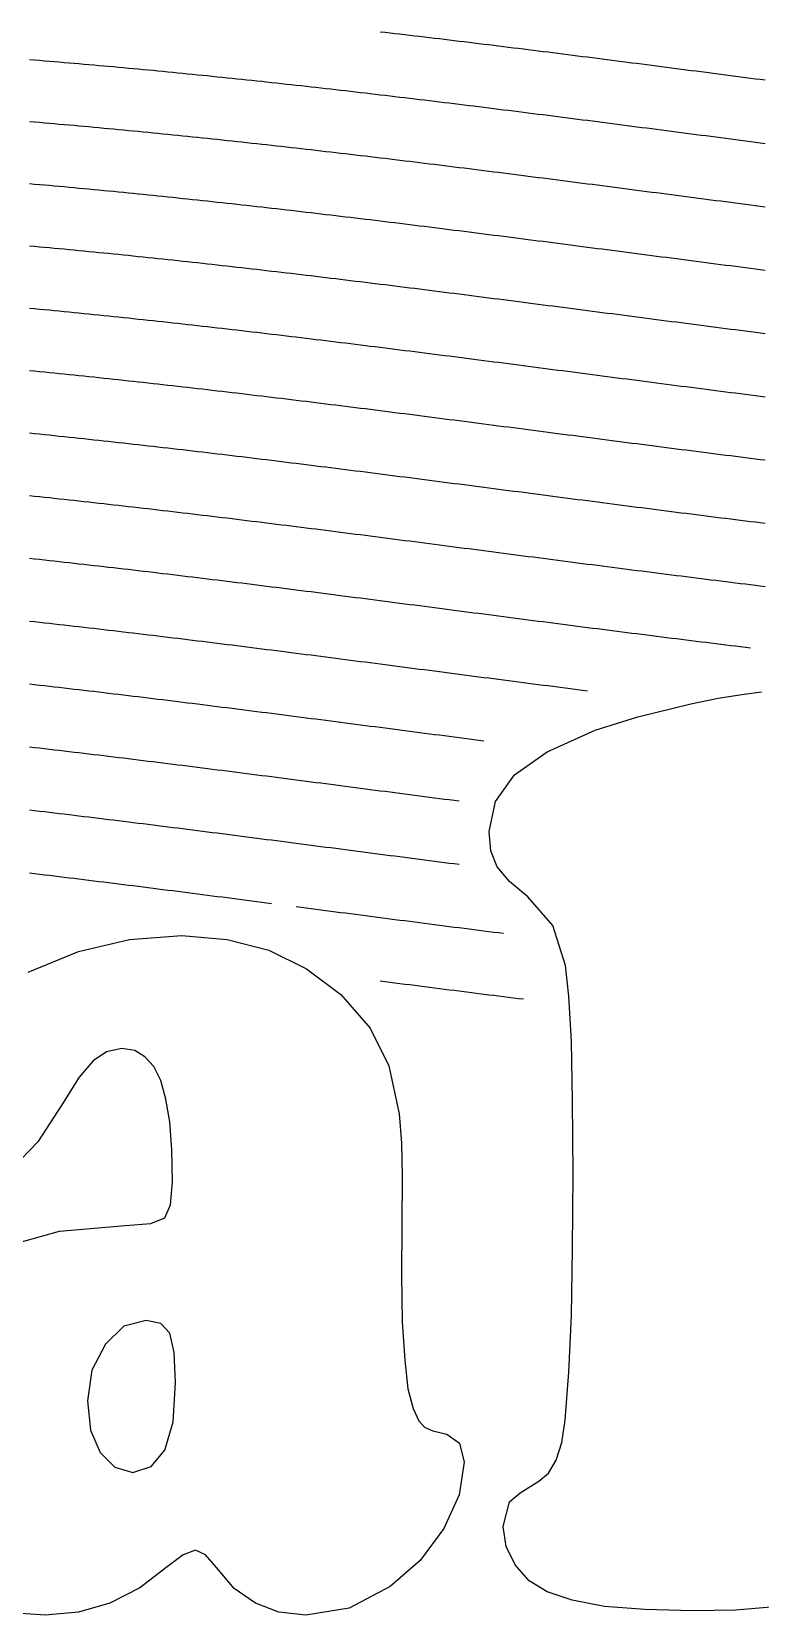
# Model space of a CAD drawing. Header units: millimetres. Extents: x 7 to 193, y 7 to 313.
# Drawn here: x 92.2 to 126.4, y 61 to 135.5 of the extents above; entities that cross this region are included whole.
import ezdxf

# ---------------------------------------------------------------- set-up
doc = ezdxf.new("R2010")
doc.units = ezdxf.units.MM
doc.layers.add('STUDY_GUIDES', color=7, linetype='Continuous')
doc.layers.add('STUDY_LETTER_BOUNDARY', color=7, linetype='Continuous')

msp = doc.modelspace()

# ---------------------------------------------------------------- linework, layer by layer
at = {"layer": 'STUDY_GUIDES'}
for points in [[(108.584, 135.4807), (108.816, 135.4539), (109.048, 135.427), (109.28, 135.4001), (109.512, 135.373), (109.744, 135.3458), (109.976, 135.3186), (110.208, 135.2913), (110.44, 135.2639), (110.672, 135.2364), (110.904, 135.2088), (111.136, 135.1812), (111.368, 135.1534), (111.6, 135.1256), (111.832, 135.0977), (112.064, 135.0697), (112.296, 135.0417), (112.528, 135.0136), (112.76, 134.9854), (112.992, 134.9571), (113.224, 134.9288), (113.456, 134.9004), (113.688, 134.8719), (113.92, 134.8434), (114.152, 134.8148), (114.384, 134.7861), (114.616, 134.7574), (114.848, 134.7286), (115.08, 134.6998), (115.312, 134.6709), (115.544, 134.6419), (115.776, 134.6129), (116.008, 134.5838), (116.24, 134.5547), (116.472, 134.5255), (116.704, 134.4963), (116.936, 134.467), (117.168, 134.4377), (117.4, 134.4083), (117.632, 134.3789), (117.864, 134.3495), (118.096, 134.32), (118.328, 134.2904), (118.56, 134.2608), (118.792, 134.2312), (119.024, 134.2016), (119.256, 134.1719), (119.488, 134.1421), (119.72, 134.1124), (119.952, 134.0826), (120.184, 134.0528), (120.416, 134.0229), (120.648, 133.993), (120.88, 133.9631), (121.112, 133.9332), (121.344, 133.9032), (121.576, 133.8732), (121.808, 133.8432), (122.04, 133.8132), (122.272, 133.7832), (122.504, 133.7531), (122.736, 133.723), (122.968, 133.6929), (123.2, 133.6628), (123.432, 133.6327), (123.664, 133.6026), (123.896, 133.5725), (124.128, 133.5423), (124.36, 133.5122), (124.592, 133.482), (124.824, 133.4519), (125.056, 133.4217), (125.288, 133.3916), (125.52, 133.3614), (125.752, 133.3312), (125.984, 133.3011), (126.216, 133.2709), (126.448, 133.2408), (126.68, 133.2107)], [(92.112, 134.1707), (92.344, 134.1523), (92.576, 134.1337), (92.808, 134.1149), (93.04, 134.096), (93.272, 134.0769), (93.504, 134.0577), (93.736, 134.0383), (93.968, 134.0188), (94.2, 133.9991), (94.432, 133.9793), (94.664, 133.9593), (94.896, 133.9391), (95.128, 133.9188), (95.36, 133.8984), (95.592, 133.8778), (95.824, 133.8571), (96.056, 133.8362), (96.288, 133.8152), (96.52, 133.794), (96.752, 133.7727), (96.984, 133.7512), (97.216, 133.7296), (97.448, 133.7079), (97.68, 133.686), (97.912, 133.664), (98.144, 133.6418), (98.376, 133.6195), (98.608, 133.5971), (98.84, 133.5745), (99.072, 133.5518), (99.304, 133.529), (99.536, 133.506), (99.768, 133.483), (100, 133.4597), (100.232, 133.4364), (100.464, 133.4129), (100.696, 133.3893), (100.928, 133.3656), (101.16, 133.3417), (101.392, 133.3177), (101.624, 133.2936), (101.856, 133.2694), (102.088, 133.2451), (102.32, 133.2206), (102.552, 133.196), (102.784, 133.1714), (103.016, 133.1465), (103.248, 133.1216), (103.48, 133.0966), (103.712, 133.0714), (103.944, 133.0462), (104.176, 133.0208), (104.408, 132.9953), (104.64, 132.9697), (104.872, 132.9441), (105.104, 132.9183), (105.336, 132.8924), (105.568, 132.8664), (105.8, 132.8402), (106.032, 132.814), (106.264, 132.7877), (106.496, 132.7613), (106.728, 132.7348), (106.96, 132.7082), (107.192, 132.6815), (107.424, 132.6548), (107.656, 132.6279), (107.888, 132.6009), (108.12, 132.5739), (108.352, 132.5467), (108.584, 132.5195), (108.816, 132.4921), (109.048, 132.4647), (109.28, 132.4373), (109.512, 132.4097), (109.744, 132.382), (109.976, 132.3543), (110.208, 132.3265), (110.44, 132.2986), (110.672, 132.2706), (110.904, 132.2426), (111.136, 132.2145), (111.368, 132.1863), (111.6, 132.158), (111.832, 132.1297), (112.064, 132.1013), (112.296, 132.0728), (112.528, 132.0443), (112.76, 132.0157), (112.992, 131.987), (113.224, 131.9583), (113.456, 131.9295), (113.688, 131.9007), (113.92, 131.8718), (114.152, 131.8428), (114.384, 131.8138), (114.616, 131.7848), (114.848, 131.7556), (115.08, 131.7265), (115.312, 131.6972), (115.544, 131.668), (115.776, 131.6386), (116.008, 131.6093), (116.24, 131.5799), (116.472, 131.5504), (116.704, 131.5209), (116.936, 131.4914), (117.168, 131.4618), (117.4, 131.4322), (117.632, 131.4025), (117.864, 131.3728), (118.096, 131.3431), (118.328, 131.3133), (118.56, 131.2835), (118.792, 131.2537), (119.024, 131.2238), (119.256, 131.194), (119.488, 131.1641), (119.72, 131.1341), (119.952, 131.1042), (120.184, 131.0742), (120.416, 131.0442), (120.648, 131.0142), (120.88, 130.9841), (121.112, 130.9541), (121.344, 130.924), (121.576, 130.8939), (121.808, 130.8638), (122.04, 130.8337), (122.272, 130.8036), (122.504, 130.7734), (122.736, 130.7433), (122.968, 130.7131), (123.2, 130.683), (123.432, 130.6528), (123.664, 130.6227), (123.896, 130.5925), (124.128, 130.5624), (124.36, 130.5322), (124.592, 130.502), (124.824, 130.4719), (125.056, 130.4418), (125.288, 130.4116), (125.52, 130.3815), (125.752, 130.3514), (125.984, 130.3213), (126.216, 130.2912), (126.448, 130.2611), (126.68, 130.231)], [(92.112, 131.2583), (92.344, 131.239), (92.576, 131.2194), (92.808, 131.1997), (93.04, 131.1799), (93.272, 131.1599), (93.504, 131.1398), (93.736, 131.1195), (93.968, 131.0991), (94.2, 131.0785), (94.432, 131.0577), (94.664, 131.0369), (94.896, 131.0158), (95.128, 130.9947), (95.36, 130.9734), (95.592, 130.9519), (95.824, 130.9303), (96.056, 130.9086), (96.288, 130.8867), (96.52, 130.8647), (96.752, 130.8425), (96.984, 130.8202), (97.216, 130.7978), (97.448, 130.7753), (97.68, 130.7526), (97.912, 130.7297), (98.144, 130.7068), (98.376, 130.6837), (98.608, 130.6605), (98.84, 130.6371), (99.072, 130.6136), (99.304, 130.59), (99.536, 130.5663), (99.768, 130.5425), (100, 130.5185), (100.232, 130.4944), (100.464, 130.4702), (100.696, 130.4459), (100.928, 130.4214), (101.16, 130.3968), (101.392, 130.3721), (101.624, 130.3473), (101.856, 130.3224), (102.088, 130.2974), (102.32, 130.2722), (102.552, 130.247), (102.784, 130.2216), (103.016, 130.1961), (103.248, 130.1706), (103.48, 130.1449), (103.712, 130.1191), (103.944, 130.0932), (104.176, 130.0672), (104.408, 130.0411), (104.64, 130.0149), (104.872, 129.9886), (105.104, 129.9622), (105.336, 129.9357), (105.568, 129.9091), (105.8, 129.8824), (106.032, 129.8556), (106.264, 129.8287), (106.496, 129.8018), (106.728, 129.7747), (106.96, 129.7476), (107.192, 129.7203), (107.424, 129.693), (107.656, 129.6656), (107.888, 129.6381), (108.12, 129.6106), (108.352, 129.5829), (108.584, 129.5552), (108.816, 129.5274), (109.048, 129.4995), (109.28, 129.4715), (109.512, 129.4435), (109.744, 129.4154), (109.976, 129.3872), (110.208, 129.3589), (110.44, 129.3306), (110.672, 129.3022), (110.904, 129.2737), (111.136, 129.2452), (111.368, 129.2166), (111.6, 129.188), (111.832, 129.1592), (112.064, 129.1305), (112.296, 129.1016), (112.528, 129.0727), (112.76, 129.0438), (112.992, 129.0147), (113.224, 128.9857), (113.456, 128.9566), (113.688, 128.9274), (113.92, 128.8982), (114.152, 128.8689), (114.384, 128.8396), (114.616, 128.8102), (114.848, 128.7808), (115.08, 128.7513), (115.312, 128.7218), (115.544, 128.6923), (115.776, 128.6627), (116.008, 128.6331), (116.24, 128.6034), (116.472, 128.5738), (116.704, 128.544), (116.936, 128.5143), (117.168, 128.4845), (117.4, 128.4546), (117.632, 128.4248), (117.864, 128.3949), (118.096, 128.365), (118.328, 128.3351), (118.56, 128.3051), (118.792, 128.2751), (119.024, 128.2451), (119.256, 128.2151), (119.488, 128.1851), (119.72, 128.155), (119.952, 128.1249), (120.184, 128.0949), (120.416, 128.0648), (120.648, 128.0346), (120.88, 128.0045), (121.112, 127.9744), (121.344, 127.9442), (121.576, 127.9141), (121.808, 127.8839), (122.04, 127.8538), (122.272, 127.8236), (122.504, 127.7935), (122.736, 127.7633), (122.968, 127.7332), (123.2, 127.703), (123.432, 127.6729), (123.664, 127.6427), (123.896, 127.6126), (124.128, 127.5824), (124.36, 127.5523), (124.592, 127.5222), (124.824, 127.4921), (125.056, 127.462), (125.288, 127.432), (125.52, 127.4019), (125.752, 127.3719), (125.984, 127.3419), (126.216, 127.3119), (126.448, 127.2819), (126.68, 127.252)], [(92.112, 128.3404), (92.344, 128.3201), (92.576, 128.2997), (92.808, 128.2791), (93.04, 128.2584), (93.272, 128.2375), (93.504, 128.2165), (93.736, 128.1953), (93.968, 128.174), (94.2, 128.1526), (94.432, 128.131), (94.664, 128.1093), (94.896, 128.0874), (95.128, 128.0654), (95.36, 128.0432), (95.592, 128.0209), (95.824, 127.9985), (96.056, 127.976), (96.288, 127.9533), (96.52, 127.9305), (96.752, 127.9075), (96.984, 127.8844), (97.216, 127.8612), (97.448, 127.8379), (97.68, 127.8144), (97.912, 127.7908), (98.144, 127.7671), (98.376, 127.7432), (98.608, 127.7193), (98.84, 127.6952), (99.072, 127.671), (99.304, 127.6466), (99.536, 127.6222), (99.768, 127.5976), (100, 127.5729), (100.232, 127.5481), (100.464, 127.5232), (100.696, 127.4982), (100.928, 127.473), (101.16, 127.4478), (101.392, 127.4224), (101.624, 127.397), (101.856, 127.3714), (102.088, 127.3457), (102.32, 127.3199), (102.552, 127.294), (102.784, 127.268), (103.016, 127.2419), (103.248, 127.2157), (103.48, 127.1894), (103.712, 127.163), (103.944, 127.1365), (104.176, 127.1099), (104.408, 127.0832), (104.64, 127.0565), (104.872, 127.0296), (105.104, 127.0026), (105.336, 126.9756), (105.568, 126.9484), (105.8, 126.9212), (106.032, 126.8939), (106.264, 126.8665), (106.496, 126.839), (106.728, 126.8114), (106.96, 126.7838), (107.192, 126.7561), (107.424, 126.7282), (107.656, 126.7004), (107.888, 126.6724), (108.12, 126.6444), (108.352, 126.6163), (108.584, 126.5881), (108.816, 126.5598), (109.048, 126.5315), (109.28, 126.5031), (109.512, 126.4746), (109.744, 126.4461), (109.976, 126.4175), (110.208, 126.3889), (110.44, 126.3601), (110.672, 126.3314), (110.904, 126.3025), (111.136, 126.2736), (111.368, 126.2447), (111.6, 126.2157), (111.832, 126.1866), (112.064, 126.1575), (112.296, 126.1283), (112.528, 126.0991), (112.76, 126.0698), (112.992, 126.0405), (113.224, 126.0111), (113.456, 125.9817), (113.688, 125.9523), (113.92, 125.9228), (114.152, 125.8932), (114.384, 125.8637), (114.616, 125.834), (114.848, 125.8044), (115.08, 125.7747), (115.312, 125.745), (115.544, 125.7152), (115.776, 125.6854), (116.008, 125.6556), (116.24, 125.6257), (116.472, 125.5959), (116.704, 125.566), (116.936, 125.536), (117.168, 125.5061), (117.4, 125.4761), (117.632, 125.4461), (117.864, 125.4161), (118.096, 125.386), (118.328, 125.356), (118.56, 125.3259), (118.792, 125.2958), (119.024, 125.2657), (119.256, 125.2356), (119.488, 125.2055), (119.72, 125.1753), (119.952, 125.1452), (120.184, 125.1151), (120.416, 125.0849), (120.648, 125.0547), (120.88, 125.0246), (121.112, 124.9944), (121.344, 124.9643), (121.576, 124.9341), (121.808, 124.904), (122.04, 124.8738), (122.272, 124.8437), (122.504, 124.8135), (122.736, 124.7834), (122.968, 124.7533), (123.2, 124.7232), (123.432, 124.6931), (123.664, 124.663), (123.896, 124.6329), (124.128, 124.6029), (124.36, 124.5728), (124.592, 124.5428), (124.824, 124.5128), (125.056, 124.4829), (125.288, 124.4529), (125.52, 124.423), (125.752, 124.3931), (125.984, 124.3632), (126.216, 124.3334), (126.448, 124.3036), (126.68, 124.2738)], [(92.112, 125.4172), (92.344, 125.396), (92.576, 125.3747), (92.808, 125.3533), (93.04, 125.3317), (93.272, 125.31), (93.504, 125.2881), (93.736, 125.2661), (93.968, 125.2439), (94.2, 125.2217), (94.432, 125.1992), (94.664, 125.1767), (94.896, 125.154), (95.128, 125.1312), (95.36, 125.1082), (95.592, 125.0852), (95.824, 125.0619), (96.056, 125.0386), (96.288, 125.0151), (96.52, 124.9915), (96.752, 124.9678), (96.984, 124.944), (97.216, 124.92), (97.448, 124.8959), (97.68, 124.8717), (97.912, 124.8474), (98.144, 124.823), (98.376, 124.7984), (98.608, 124.7737), (98.84, 124.7489), (99.072, 124.724), (99.304, 124.699), (99.536, 124.6738), (99.768, 124.6486), (100, 124.6232), (100.232, 124.5978), (100.464, 124.5722), (100.696, 124.5465), (100.928, 124.5207), (101.16, 124.4948), (101.392, 124.4688), (101.624, 124.4427), (101.856, 124.4165), (102.088, 124.3902), (102.32, 124.3638), (102.552, 124.3374), (102.784, 124.3108), (103.016, 124.2841), (103.248, 124.2573), (103.48, 124.2304), (103.712, 124.2035), (103.944, 124.1764), (104.176, 124.1493), (104.408, 124.1221), (104.64, 124.0948), (104.872, 124.0674), (105.104, 124.0399), (105.336, 124.0123), (105.568, 123.9847), (105.8, 123.9569), (106.032, 123.9291), (106.264, 123.9012), (106.496, 123.8733), (106.728, 123.8453), (106.96, 123.8171), (107.192, 123.789), (107.424, 123.7607), (107.656, 123.7324), (107.888, 123.704), (108.12, 123.6755), (108.352, 123.647), (108.584, 123.6184), (108.816, 123.5898), (109.048, 123.5611), (109.28, 123.5323), (109.512, 123.5034), (109.744, 123.4745), (109.976, 123.4456), (110.208, 123.4166), (110.44, 123.3875), (110.672, 123.3584), (110.904, 123.3292), (111.136, 123.3), (111.368, 123.2708), (111.6, 123.2414), (111.832, 123.2121), (112.064, 123.1827), (112.296, 123.1532), (112.528, 123.1237), (112.76, 123.0942), (112.992, 123.0646), (113.224, 123.035), (113.456, 123.0053), (113.688, 122.9756), (113.92, 122.9459), (114.152, 122.9162), (114.384, 122.8864), (114.616, 122.8565), (114.848, 122.8267), (115.08, 122.7968), (115.312, 122.7669), (115.544, 122.737), (115.776, 122.707), (116.008, 122.677), (116.24, 122.647), (116.472, 122.617), (116.704, 122.587), (116.936, 122.5569), (117.168, 122.5269), (117.4, 122.4968), (117.632, 122.4667), (117.864, 122.4366), (118.096, 122.4064), (118.328, 122.3763), (118.56, 122.3462), (118.792, 122.316), (119.024, 122.2859), (119.256, 122.2557), (119.488, 122.2255), (119.72, 122.1954), (119.952, 122.1652), (120.184, 122.1351), (120.416, 122.1049), (120.648, 122.0748), (120.88, 122.0446), (121.112, 122.0145), (121.344, 121.9844), (121.576, 121.9542), (121.808, 121.9241), (122.04, 121.894), (122.272, 121.8639), (122.504, 121.8339), (122.736, 121.8038), (122.968, 121.7738), (123.2, 121.7438), (123.432, 121.7138), (123.664, 121.6838), (123.896, 121.6539), (124.128, 121.6239), (124.36, 121.594), (124.592, 121.5642), (124.824, 121.5343), (125.056, 121.5045), (125.288, 121.4747), (125.52, 121.445), (125.752, 121.4153), (125.984, 121.3856), (126.216, 121.356), (126.448, 121.3264), (126.68, 121.2968)], [(92.112, 122.4888), (92.344, 122.4668), (92.576, 122.4446), (92.808, 122.4224), (93.04, 122.3999), (93.272, 122.3774), (93.504, 122.3547), (93.736, 122.3319), (93.968, 122.309), (94.2, 122.2859), (94.432, 122.2627), (94.664, 122.2393), (94.896, 122.2159), (95.128, 122.1923), (95.36, 122.1686), (95.592, 122.1447), (95.824, 122.1208), (96.056, 122.0967), (96.288, 122.0725), (96.52, 122.0482), (96.752, 122.0237), (96.984, 121.9992), (97.216, 121.9745), (97.448, 121.9497), (97.68, 121.9248), (97.912, 121.8998), (98.144, 121.8746), (98.376, 121.8494), (98.608, 121.824), (98.84, 121.7986), (99.072, 121.773), (99.304, 121.7473), (99.536, 121.7215), (99.768, 121.6956), (100, 121.6697), (100.232, 121.6436), (100.464, 121.6174), (100.696, 121.5911), (100.928, 121.5647), (101.16, 121.5382), (101.392, 121.5116), (101.624, 121.4849), (101.856, 121.4582), (102.088, 121.4313), (102.32, 121.4043), (102.552, 121.3773), (102.784, 121.3502), (103.016, 121.3229), (103.248, 121.2956), (103.48, 121.2682), (103.712, 121.2407), (103.944, 121.2132), (104.176, 121.1855), (104.408, 121.1578), (104.64, 121.13), (104.872, 121.1021), (105.104, 121.0742), (105.336, 121.0461), (105.568, 121.018), (105.8, 120.9899), (106.032, 120.9616), (106.264, 120.9333), (106.496, 120.9049), (106.728, 120.8764), (106.96, 120.8479), (107.192, 120.8193), (107.424, 120.7907), (107.656, 120.762), (107.888, 120.7332), (108.12, 120.7044), (108.352, 120.6755), (108.584, 120.6465), (108.816, 120.6175), (109.048, 120.5884), (109.28, 120.5593), (109.512, 120.5302), (109.744, 120.5009), (109.976, 120.4717), (110.208, 120.4424), (110.44, 120.413), (110.672, 120.3836), (110.904, 120.3541), (111.136, 120.3246), (111.368, 120.2951), (111.6, 120.2655), (111.832, 120.2359), (112.064, 120.2063), (112.296, 120.1766), (112.528, 120.1469), (112.76, 120.1171), (112.992, 120.0873), (113.224, 120.0575), (113.456, 120.0276), (113.688, 119.9978), (113.92, 119.9679), (114.152, 119.9379), (114.384, 119.908), (114.616, 119.878), (114.848, 119.848), (115.08, 119.818), (115.312, 119.7879), (115.544, 119.7579), (115.776, 119.7278), (116.008, 119.6977), (116.24, 119.6676), (116.472, 119.6375), (116.704, 119.6074), (116.936, 119.5773), (117.168, 119.5471), (117.4, 119.517), (117.632, 119.4868), (117.864, 119.4567), (118.096, 119.4265), (118.328, 119.3963), (118.56, 119.3662), (118.792, 119.336), (119.024, 119.3059), (119.256, 119.2757), (119.488, 119.2456), (119.72, 119.2154), (119.952, 119.1853), (120.184, 119.1552), (120.416, 119.1251), (120.648, 119.095), (120.88, 119.0649), (121.112, 119.0348), (121.344, 119.0048), (121.576, 118.9747), (121.808, 118.9447), (122.04, 118.9147), (122.272, 118.8848), (122.504, 118.8548), (122.736, 118.8249), (122.968, 118.795), (123.2, 118.7651), (123.432, 118.7353), (123.664, 118.7055), (123.896, 118.6757), (124.128, 118.6459), (124.36, 118.6162), (124.592, 118.5865), (124.824, 118.5569), (125.056, 118.5273), (125.288, 118.4977), (125.52, 118.4682), (125.752, 118.4387), (125.984, 118.4093), (126.216, 118.3799), (126.448, 118.3505), (126.68, 118.3212)], [(92.112, 119.5554), (92.344, 119.5326), (92.576, 119.5097), (92.808, 119.4866), (93.04, 119.4634), (93.272, 119.4401), (93.504, 119.4166), (93.736, 119.393), (93.968, 119.3693), (94.2, 119.3455), (94.432, 119.3215), (94.664, 119.2975), (94.896, 119.2733), (95.128, 119.2489), (95.36, 119.2245), (95.592, 119.1999), (95.824, 119.1753), (96.056, 119.1505), (96.288, 119.1256), (96.52, 119.1006), (96.752, 119.0754), (96.984, 119.0502), (97.216, 119.0248), (97.448, 118.9994), (97.68, 118.9738), (97.912, 118.9481), (98.144, 118.9224), (98.376, 118.8965), (98.608, 118.8705), (98.84, 118.8444), (99.072, 118.8182), (99.304, 118.7919), (99.536, 118.7655), (99.768, 118.739), (100, 118.7125), (100.232, 118.6858), (100.464, 118.659), (100.696, 118.6321), (100.928, 118.6052), (101.16, 118.5781), (101.392, 118.551), (101.624, 118.5238), (101.856, 118.4965), (102.088, 118.4691), (102.32, 118.4416), (102.552, 118.4141), (102.784, 118.3864), (103.016, 118.3587), (103.248, 118.3309), (103.48, 118.303), (103.712, 118.2751), (103.944, 118.247), (104.176, 118.2189), (104.408, 118.1908), (104.64, 118.1625), (104.872, 118.1342), (105.104, 118.1058), (105.336, 118.0773), (105.568, 118.0488), (105.8, 118.0202), (106.032, 117.9916), (106.264, 117.9629), (106.496, 117.9341), (106.728, 117.9053), (106.96, 117.8764), (107.192, 117.8474), (107.424, 117.8184), (107.656, 117.7894), (107.888, 117.7603), (108.12, 117.7311), (108.352, 117.7019), (108.584, 117.6726), (108.816, 117.6433), (109.048, 117.6139), (109.28, 117.5845), (109.512, 117.5551), (109.744, 117.5256), (109.976, 117.496), (110.208, 117.4665), (110.44, 117.4369), (110.672, 117.4072), (110.904, 117.3775), (111.136, 117.3478), (111.368, 117.318), (111.6, 117.2882), (111.832, 117.2584), (112.064, 117.2286), (112.296, 117.1987), (112.528, 117.1688), (112.76, 117.1389), (112.992, 117.1089), (113.224, 117.0789), (113.456, 117.0489), (113.688, 117.0189), (113.92, 116.9889), (114.152, 116.9588), (114.384, 116.9288), (114.616, 116.8987), (114.848, 116.8686), (115.08, 116.8385), (115.312, 116.8083), (115.544, 116.7782), (115.776, 116.7481), (116.008, 116.7179), (116.24, 116.6878), (116.472, 116.6576), (116.704, 116.6275), (116.936, 116.5973), (117.168, 116.5671), (117.4, 116.537), (117.632, 116.5068), (117.864, 116.4767), (118.096, 116.4465), (118.328, 116.4164), (118.56, 116.3863), (118.792, 116.3561), (119.024, 116.326), (119.256, 116.2959), (119.488, 116.2659), (119.72, 116.2358), (119.952, 116.2057), (120.184, 116.1757), (120.416, 116.1457), (120.648, 116.1157), (120.88, 116.0857), (121.112, 116.0558), (121.344, 116.0258), (121.576, 115.9959), (121.808, 115.9661), (122.04, 115.9362), (122.272, 115.9064), (122.504, 115.8766), (122.736, 115.8469), (122.968, 115.8172), (123.2, 115.7875), (123.432, 115.7578), (123.664, 115.7282), (123.896, 115.6987), (124.128, 115.6691), (124.36, 115.6396), (124.592, 115.6102), (124.824, 115.5808), (125.056, 115.5515), (125.288, 115.5221), (125.52, 115.4929), (125.752, 115.4637), (125.984, 115.4345), (126.216, 115.4054), (126.448, 115.3764), (126.68, 115.3474)], [(92.112, 116.6174), (92.344, 116.5938), (92.576, 116.5701), (92.808, 116.5463), (93.04, 116.5223), (93.272, 116.4982), (93.504, 116.474), (93.736, 116.4497), (93.968, 116.4253), (94.2, 116.4007), (94.432, 116.3761), (94.664, 116.3513), (94.896, 116.3264), (95.128, 116.3014), (95.36, 116.2762), (95.592, 116.251), (95.824, 116.2256), (96.056, 116.2002), (96.288, 116.1746), (96.52, 116.149), (96.752, 116.1232), (96.984, 116.0973), (97.216, 116.0713), (97.448, 116.0452), (97.68, 116.019), (97.912, 115.9927), (98.144, 115.9664), (98.376, 115.9399), (98.608, 115.9133), (98.84, 115.8866), (99.072, 115.8599), (99.304, 115.833), (99.536, 115.806), (99.768, 115.779), (100, 115.7519), (100.232, 115.7247), (100.464, 115.6974), (100.696, 115.67), (100.928, 115.6425), (101.16, 115.6149), (101.392, 115.5873), (101.624, 115.5596), (101.856, 115.5318), (102.088, 115.5039), (102.32, 115.4759), (102.552, 115.4479), (102.784, 115.4198), (103.016, 115.3916), (103.248, 115.3634), (103.48, 115.3351), (103.712, 115.3067), (103.944, 115.2783), (104.176, 115.2497), (104.408, 115.2211), (104.64, 115.1925), (104.872, 115.1638), (105.104, 115.135), (105.336, 115.1062), (105.568, 115.0773), (105.8, 115.0484), (106.032, 115.0193), (106.264, 114.9903), (106.496, 114.9612), (106.728, 114.932), (106.96, 114.9028), (107.192, 114.8735), (107.424, 114.8442), (107.656, 114.8149), (107.888, 114.7855), (108.12, 114.756), (108.352, 114.7265), (108.584, 114.697), (108.816, 114.6674), (109.048, 114.6378), (109.28, 114.6081), (109.512, 114.5785), (109.744, 114.5487), (109.976, 114.519), (110.208, 114.4892), (110.44, 114.4594), (110.672, 114.4295), (110.904, 114.3997), (111.136, 114.3697), (111.368, 114.3398), (111.6, 114.3099), (111.832, 114.2799), (112.064, 114.2499), (112.296, 114.2199), (112.528, 114.1898), (112.76, 114.1598), (112.992, 114.1297), (113.224, 114.0996), (113.456, 114.0695), (113.688, 114.0394), (113.92, 114.0093), (114.152, 113.9792), (114.384, 113.949), (114.616, 113.9189), (114.848, 113.8887), (115.08, 113.8586), (115.312, 113.8284), (115.544, 113.7983), (115.776, 113.7681), (116.008, 113.7379), (116.24, 113.7078), (116.472, 113.6776), (116.704, 113.6475), (116.936, 113.6173), (117.168, 113.5872), (117.4, 113.5571), (117.632, 113.527), (117.864, 113.4969), (118.096, 113.4668), (118.328, 113.4367), (118.56, 113.4067), (118.792, 113.3767), (119.024, 113.3466), (119.256, 113.3166), (119.488, 113.2867), (119.72, 113.2567), (119.952, 113.2268), (120.184, 113.1969), (120.416, 113.167), (120.648, 113.1372), (120.88, 113.1074), (121.112, 113.0776), (121.344, 113.0478), (121.576, 113.0181), (121.808, 112.9884), (122.04, 112.9588), (122.272, 112.9292), (122.504, 112.8996), (122.736, 112.8701), (122.968, 112.8406), (123.2, 112.8111), (123.432, 112.7817), (123.664, 112.7524), (123.896, 112.7231), (124.128, 112.6938), (124.36, 112.6646), (124.592, 112.6354), (124.824, 112.6063), (125.056, 112.5773), (125.288, 112.5483), (125.52, 112.5194), (125.752, 112.4905), (125.984, 112.4616), (126.216, 112.4329), (126.448, 112.4042), (126.68, 112.3755)], [(92.112, 113.6748), (92.344, 113.6505), (92.576, 113.6261), (92.808, 113.6015), (93.04, 113.5768), (93.272, 113.5521), (93.504, 113.5272), (93.736, 113.5022), (93.968, 113.477), (94.2, 113.4518), (94.432, 113.4264), (94.664, 113.401), (94.896, 113.3754), (95.128, 113.3498), (95.36, 113.324), (95.592, 113.2981), (95.824, 113.2721), (96.056, 113.246), (96.288, 113.2199), (96.52, 113.1936), (96.752, 113.1672), (96.984, 113.1407), (97.216, 113.1141), (97.448, 113.0875), (97.68, 113.0607), (97.912, 113.0338), (98.144, 113.0069), (98.376, 112.9799), (98.608, 112.9527), (98.84, 112.9255), (99.072, 112.8982), (99.304, 112.8708), (99.536, 112.8434), (99.768, 112.8158), (100, 112.7882), (100.232, 112.7605), (100.464, 112.7327), (100.696, 112.7048), (100.928, 112.6768), (101.16, 112.6488), (101.392, 112.6207), (101.624, 112.5925), (101.856, 112.5643), (102.088, 112.536), (102.32, 112.5076), (102.552, 112.4792), (102.784, 112.4506), (103.016, 112.4221), (103.248, 112.3934), (103.48, 112.3647), (103.712, 112.3359), (103.944, 112.3071), (104.176, 112.2782), (104.408, 112.2493), (104.64, 112.2203), (104.872, 112.1912), (105.104, 112.1621), (105.336, 112.1329), (105.568, 112.1037), (105.8, 112.0745), (106.032, 112.0452), (106.264, 112.0158), (106.496, 111.9864), (106.728, 111.9569), (106.96, 111.9275), (107.192, 111.8979), (107.424, 111.8683), (107.656, 111.8387), (107.888, 111.8091), (108.12, 111.7794), (108.352, 111.7497), (108.584, 111.7199), (108.816, 111.6901), (109.048, 111.6603), (109.28, 111.6305), (109.512, 111.6006), (109.744, 111.5707), (109.976, 111.5408), (110.208, 111.5108), (110.44, 111.4808), (110.672, 111.4508), (110.904, 111.4208), (111.136, 111.3908), (111.368, 111.3607), (111.6, 111.3307), (111.832, 111.3006), (112.064, 111.2705), (112.296, 111.2404), (112.528, 111.2102), (112.76, 111.1801), (112.992, 111.15), (113.224, 111.1198), (113.456, 111.0897), (113.688, 111.0595), (113.92, 111.0294), (114.152, 110.9992), (114.384, 110.9691), (114.616, 110.9389), (114.848, 110.9087), (115.08, 110.8786), (115.312, 110.8484), (115.544, 110.8183), (115.776, 110.7882), (116.008, 110.7581), (116.24, 110.7279), (116.472, 110.6978), (116.704, 110.6678), (116.936, 110.6377), (117.168, 110.6076), (117.4, 110.5776), (117.632, 110.5476), (117.864, 110.5176), (118.096, 110.4876), (118.328, 110.4577), (118.56, 110.4277), (118.792, 110.3978), (119.024, 110.368), (119.256, 110.3381), (119.488, 110.3083), (119.72, 110.2785), (119.952, 110.2488), (120.184, 110.219), (120.416, 110.1894), (120.648, 110.1597), (120.88, 110.1301), (121.112, 110.1005), (121.344, 110.071), (121.576, 110.0415), (121.808, 110.0121), (122.04, 109.9827), (122.272, 109.9533), (122.504, 109.924), (122.736, 109.8947), (122.968, 109.8655), (123.2, 109.8364), (123.432, 109.8073), (123.664, 109.7782), (123.896, 109.7492), (124.128, 109.7203), (124.36, 109.6914), (124.592, 109.6626), (124.824, 109.6338), (125.056, 109.6051), (125.288, 109.5764), (125.52, 109.5479), (125.752, 109.5194), (125.984, 109.4909), (126.216, 109.4625), (126.448, 109.4342), (126.68, 109.406)], [(92.112, 110.728), (92.344, 110.7029), (92.576, 110.6778), (92.808, 110.6526), (93.04, 110.6273), (93.272, 110.6018), (93.504, 110.5762), (93.736, 110.5506), (93.968, 110.5248), (94.2, 110.4989), (94.432, 110.473), (94.664, 110.4469), (94.896, 110.4207), (95.128, 110.3944), (95.36, 110.368), (95.592, 110.3416), (95.824, 110.315), (96.056, 110.2883), (96.288, 110.2616), (96.52, 110.2347), (96.752, 110.2078), (96.984, 110.1807), (97.216, 110.1536), (97.448, 110.1264), (97.68, 110.0991), (97.912, 110.0717), (98.144, 110.0442), (98.376, 110.0167), (98.608, 109.989), (98.84, 109.9613), (99.072, 109.9335), (99.304, 109.9057), (99.536, 109.8777), (99.768, 109.8497), (100, 109.8216), (100.232, 109.7934), (100.464, 109.7652), (100.696, 109.7369), (100.928, 109.7085), (101.16, 109.6801), (101.392, 109.6515), (101.624, 109.623), (101.856, 109.5943), (102.088, 109.5656), (102.32, 109.5368), (102.552, 109.508), (102.784, 109.4791), (103.016, 109.4502), (103.248, 109.4212), (103.48, 109.3921), (103.712, 109.363), (103.944, 109.3339), (104.176, 109.3047), (104.408, 109.2754), (104.64, 109.2461), (104.872, 109.2167), (105.104, 109.1873), (105.336, 109.1579), (105.568, 109.1284), (105.8, 109.0989), (106.032, 109.0693), (106.264, 109.0397), (106.496, 109.01), (106.728, 108.9803), (106.96, 108.9506), (107.192, 108.9209), (107.424, 108.8911), (107.656, 108.8613), (107.888, 108.8314), (108.12, 108.8015), (108.352, 108.7716), (108.584, 108.7417), (108.816, 108.7118), (109.048, 108.6818), (109.28, 108.6518), (109.512, 108.6218), (109.744, 108.5917), (109.976, 108.5617), (110.208, 108.5316), (110.44, 108.5015), (110.672, 108.4714), (110.904, 108.4413), (111.136, 108.4112), (111.368, 108.3811), (111.6, 108.3509), (111.832, 108.3208), (112.064, 108.2906), (112.296, 108.2605), (112.528, 108.2303), (112.76, 108.2002), (112.992, 108.17), (113.224, 108.1398), (113.456, 108.1097), (113.688, 108.0795), (113.92, 108.0494), (114.152, 108.0193), (114.384, 107.9891), (114.616, 107.959), (114.848, 107.9289), (115.08, 107.8988), (115.312, 107.8687), (115.544, 107.8386), (115.776, 107.8086), (116.008, 107.7786), (116.24, 107.7485), (116.472, 107.7185), (116.704, 107.6886), (116.936, 107.6586), (117.168, 107.6287), (117.4, 107.5988), (117.632, 107.5689), (117.864, 107.5391), (118.096, 107.5092), (118.328, 107.4795), (118.56, 107.4497), (118.792, 107.42), (119.024, 107.3903), (119.256, 107.3606), (119.488, 107.331), (119.72, 107.3015), (119.952, 107.2719), (120.184, 107.2424), (120.416, 107.213), (120.648, 107.1836), (120.88, 107.1542), (121.112, 107.1249), (121.344, 107.0957), (121.576, 107.0665), (121.808, 107.0373), (122.04, 107.0082), (122.272, 106.9791), (122.504, 106.9501), (122.736, 106.9212), (122.968, 106.8923), (123.2, 106.8635), (123.432, 106.8347), (123.664, 106.806), (123.896, 106.7774), (124.128, 106.7488), (124.36, 106.7203), (124.592, 106.6918), (124.824, 106.6634), (125.056, 106.6351), (125.288, 106.6069), (125.52, 106.5787), (125.752, 106.5506), (125.984, 106.5226)], [(92.112, 107.7771), (92.344, 107.7514), (92.576, 107.7256), (92.808, 107.6998), (93.04, 107.6738), (93.272, 107.6477), (93.504, 107.6215), (93.736, 107.5952), (93.968, 107.5689), (94.2, 107.5424), (94.432, 107.5158), (94.664, 107.4892), (94.896, 107.4624), (95.128, 107.4356), (95.36, 107.4086), (95.592, 107.3816), (95.824, 107.3545), (96.056, 107.3272), (96.288, 107.3), (96.52, 107.2726), (96.752, 107.2451), (96.984, 107.2176), (97.216, 107.1899), (97.448, 107.1622), (97.68, 107.1344), (97.912, 107.1066), (98.144, 107.0786), (98.376, 107.0506), (98.608, 107.0225), (98.84, 106.9943), (99.072, 106.9661), (99.304, 106.9378), (99.536, 106.9094), (99.768, 106.881), (100, 106.8524), (100.232, 106.8239), (100.464, 106.7952), (100.696, 106.7665), (100.928, 106.7378), (101.16, 106.7089), (101.392, 106.68), (101.624, 106.6511), (101.856, 106.6221), (102.088, 106.5931), (102.32, 106.5639), (102.552, 106.5348), (102.784, 106.5056), (103.016, 106.4763), (103.248, 106.447), (103.48, 106.4177), (103.712, 106.3883), (103.944, 106.3588), (104.176, 106.3293), (104.408, 106.2998), (104.64, 106.2702), (104.872, 106.2406), (105.104, 106.211), (105.336, 106.1813), (105.568, 106.1516), (105.8, 106.1218), (106.032, 106.092), (106.264, 106.0622), (106.496, 106.0324), (106.728, 106.0025), (106.96, 105.9726), (107.192, 105.9427), (107.424, 105.9127), (107.656, 105.8827), (107.888, 105.8527), (108.12, 105.8227), (108.352, 105.7927), (108.584, 105.7626), (108.816, 105.7326), (109.048, 105.7025), (109.28, 105.6724), (109.512, 105.6423), (109.744, 105.6122), (109.976, 105.582), (110.208, 105.5519), (110.44, 105.5217), (110.672, 105.4916), (110.904, 105.4614), (111.136, 105.4313), (111.368, 105.4011), (111.6, 105.371), (111.832, 105.3408), (112.064, 105.3106), (112.296, 105.2805), (112.528, 105.2504), (112.76, 105.2202), (112.992, 105.1901), (113.224, 105.16), (113.456, 105.1298), (113.688, 105.0998), (113.92, 105.0697), (114.152, 105.0396), (114.384, 105.0095), (114.616, 104.9795), (114.848, 104.9495), (115.08, 104.9195), (115.312, 104.8895), (115.544, 104.8596), (115.776, 104.8296), (116.008, 104.7997), (116.24, 104.7699), (116.472, 104.74), (116.704, 104.7102), (116.936, 104.6804), (117.168, 104.6506), (117.4, 104.6209), (117.632, 104.5912), (117.864, 104.5616), (118.096, 104.532), (118.328, 104.5024)], [(92.112, 104.8224), (92.344, 104.7961), (92.576, 104.7697), (92.808, 104.7432), (93.04, 104.7167), (93.272, 104.69), (93.504, 104.6633), (93.736, 104.6364), (93.968, 104.6095), (94.2, 104.5824), (94.432, 104.5553), (94.664, 104.5281), (94.896, 104.5008), (95.128, 104.4734), (95.36, 104.446), (95.592, 104.4184), (95.824, 104.3908), (96.056, 104.3631), (96.288, 104.3353), (96.52, 104.3074), (96.752, 104.2795), (96.984, 104.2515), (97.216, 104.2234), (97.448, 104.1952), (97.68, 104.167), (97.912, 104.1387), (98.144, 104.1103), (98.376, 104.0819), (98.608, 104.0534), (98.84, 104.0248), (99.072, 103.9961), (99.304, 103.9674), (99.536, 103.9387), (99.768, 103.9098), (100, 103.881), (100.232, 103.852), (100.464, 103.823), (100.696, 103.794), (100.928, 103.7649), (101.16, 103.7357), (101.392, 103.7065), (101.624, 103.6772), (101.856, 103.6479), (102.088, 103.6186), (102.32, 103.5892), (102.552, 103.5597), (102.784, 103.5303), (103.016, 103.5007), (103.248, 103.4712), (103.48, 103.4416), (103.712, 103.4119), (103.944, 103.3822), (104.176, 103.3525), (104.408, 103.3228), (104.64, 103.293), (104.872, 103.2632), (105.104, 103.2333), (105.336, 103.2034), (105.568, 103.1735), (105.8, 103.1436), (106.032, 103.1137), (106.264, 103.0837), (106.496, 103.0537), (106.728, 103.0237), (106.96, 102.9936), (107.192, 102.9636), (107.424, 102.9335), (107.656, 102.9034), (107.888, 102.8733), (108.12, 102.8432), (108.352, 102.8131), (108.584, 102.783), (108.816, 102.7528), (109.048, 102.7227), (109.28, 102.6925), (109.512, 102.6624), (109.744, 102.6322), (109.976, 102.6021), (110.208, 102.5719), (110.44, 102.5418), (110.672, 102.5116), (110.904, 102.4815), (111.136, 102.4513), (111.368, 102.4212), (111.6, 102.391), (111.832, 102.3609), (112.064, 102.3308), (112.296, 102.3007), (112.528, 102.2706), (112.76, 102.2405), (112.992, 102.2105), (113.224, 102.1805), (113.456, 102.1504)], [(92.112, 101.8641), (92.344, 101.8373), (92.576, 101.8103), (92.808, 101.7833), (93.04, 101.7562), (93.272, 101.729), (93.504, 101.7017), (93.736, 101.6743), (93.968, 101.6468), (94.2, 101.6193), (94.432, 101.5917), (94.664, 101.564), (94.896, 101.5362), (95.128, 101.5083), (95.36, 101.4804), (95.592, 101.4524), (95.824, 101.4243), (96.056, 101.3961), (96.288, 101.3679), (96.52, 101.3396), (96.752, 101.3112), (96.984, 101.2828), (97.216, 101.2543), (97.448, 101.2257), (97.68, 101.197), (97.912, 101.1683), (98.144, 101.1396), (98.376, 101.1108), (98.608, 101.0819), (98.84, 101.0529), (99.072, 101.0239), (99.304, 100.9949), (99.536, 100.9658), (99.768, 100.9366), (100, 100.9074), (100.232, 100.8782), (100.464, 100.8489), (100.696, 100.8195), (100.928, 100.7901), (101.16, 100.7607), (101.392, 100.7312), (101.624, 100.7017), (101.856, 100.6721), (102.088, 100.6425), (102.32, 100.6128), (102.552, 100.5832), (102.784, 100.5534), (103.016, 100.5237), (103.248, 100.4939), (103.48, 100.4641), (103.712, 100.4343), (103.944, 100.4044), (104.176, 100.3745), (104.408, 100.3446), (104.64, 100.3146), (104.872, 100.2846), (105.104, 100.2546), (105.336, 100.2246), (105.568, 100.1946), (105.8, 100.1645), (106.032, 100.1345), (106.264, 100.1044), (106.496, 100.0743), (106.728, 100.0442), (106.96, 100.0141), (107.192, 99.9839), (107.424, 99.9538), (107.656, 99.9237), (107.888, 99.8935), (108.12, 99.8633), (108.352, 99.8332), (108.584, 99.803), (108.816, 99.7729), (109.048, 99.7427), (109.28, 99.7126), (109.512, 99.6824), (109.744, 99.6523), (109.976, 99.6221), (110.208, 99.592), (110.44, 99.5619), (110.672, 99.5318), (110.904, 99.5017), (111.136, 99.4716), (111.368, 99.4415), (111.6, 99.4114), (111.832, 99.3814), (112.064, 99.3514), (112.296, 99.3214)], [(92.112, 98.9025), (92.344, 98.8752), (92.576, 98.8477), (92.808, 98.8202), (93.04, 98.7926), (93.272, 98.7649), (93.504, 98.7371), (93.736, 98.7092), (93.968, 98.6813), (94.2, 98.6533), (94.432, 98.6252), (94.664, 98.597), (94.896, 98.5688), (95.128, 98.5405), (95.36, 98.5121), (95.592, 98.4837), (95.824, 98.4552), (96.056, 98.4266), (96.288, 98.398), (96.52, 98.3693), (96.752, 98.3405), (96.984, 98.3117), (97.216, 98.2828), (97.448, 98.2539), (97.68, 98.2249), (97.912, 98.1958), (98.144, 98.1667), (98.376, 98.1376), (98.608, 98.1084), (98.84, 98.0791), (99.072, 98.0498), (99.304, 98.0204), (99.536, 97.9911), (99.768, 97.9616), (100, 97.9321), (100.232, 97.9026), (100.464, 97.873), (100.696, 97.8434), (100.928, 97.8138), (101.16, 97.7841), (101.392, 97.7544), (101.624, 97.7246), (101.856, 97.6949), (102.088, 97.665), (102.32, 97.6352), (102.552, 97.6053), (102.784, 97.5754), (103.016, 97.5455), (103.248, 97.5156), (103.48, 97.4856), (103.712, 97.4556), (103.944, 97.4256), (104.176, 97.3955), (104.408, 97.3655), (104.64, 97.3354), (104.872, 97.3053), (105.104, 97.2752), (105.336, 97.2451), (105.568, 97.215), (105.8, 97.1849), (106.032, 97.1548), (106.264, 97.1246), (106.496, 97.0945), (106.728, 97.0643), (106.96, 97.0341), (107.192, 97.004), (107.424, 96.9738), (107.656, 96.9437), (107.888, 96.9135), (108.12, 96.8834), (108.352, 96.8532), (108.584, 96.8231), (108.816, 96.7929), (109.048, 96.7628), (109.28, 96.7327), (109.512, 96.7026), (109.744, 96.6725), (109.976, 96.6425), (110.208, 96.6124), (110.44, 96.5824), (110.672, 96.5523), (110.904, 96.5223), (111.136, 96.4924), (111.368, 96.4624), (111.6, 96.4325), (111.832, 96.4026), (112.064, 96.3727), (112.296, 96.3428)], [(92.112, 95.9379), (92.344, 95.9101), (92.576, 95.8822), (92.808, 95.8541), (93.04, 95.8261), (93.272, 95.7979), (93.504, 95.7697), (93.736, 95.7414), (93.968, 95.713), (94.2, 95.6846), (94.432, 95.6561), (94.664, 95.6275), (94.896, 95.5989), (95.128, 95.5702), (95.36, 95.5414), (95.592, 95.5126), (95.824, 95.4837), (96.056, 95.4548), (96.288, 95.4258), (96.52, 95.3967), (96.752, 95.3676), (96.984, 95.3385), (97.216, 95.3093), (97.448, 95.28), (97.68, 95.2507), (97.912, 95.2214), (98.144, 95.192), (98.376, 95.1625), (98.608, 95.1331), (98.84, 95.1035), (99.072, 95.074), (99.304, 95.0444), (99.536, 95.0147), (99.768, 94.985), (100, 94.9553), (100.232, 94.9256), (100.464, 94.8958), (100.696, 94.866), (100.928, 94.8362), (101.16, 94.8063), (101.392, 94.7764), (101.624, 94.7465), (101.856, 94.7165), (102.088, 94.6865), (102.32, 94.6565), (102.552, 94.6265), (102.784, 94.5965), (103.016, 94.5664), (103.248, 94.5364), (103.48, 94.5063)], [(104.64, 94.3557), (104.872, 94.3256), (105.104, 94.2954), (105.336, 94.2653), (105.568, 94.2351), (105.8, 94.2049), (106.032, 94.1748), (106.264, 94.1446), (106.496, 94.1145), (106.728, 94.0843), (106.96, 94.0542), (107.192, 94.024), (107.424, 93.9939), (107.656, 93.9638), (107.888, 93.9337), (108.12, 93.9036), (108.352, 93.8735), (108.584, 93.8434), (108.816, 93.8134), (109.048, 93.7833), (109.28, 93.7533), (109.512, 93.7233), (109.744, 93.6933), (109.976, 93.6634), (110.208, 93.6334), (110.44, 93.6035), (110.672, 93.5736), (110.904, 93.5438), (111.136, 93.514), (111.368, 93.4842), (111.6, 93.4544), (111.832, 93.4247), (112.064, 93.395), (112.296, 93.3653), (112.528, 93.3357), (112.76, 93.3061), (112.992, 93.2766), (113.224, 93.2471), (113.456, 93.2177), (113.688, 93.1883), (113.92, 93.1589), (114.152, 93.1296), (114.384, 93.1003)], [(108.584, 90.8643), (108.816, 90.8344), (109.048, 90.8045), (109.28, 90.7746), (109.512, 90.7447), (109.744, 90.7149), (109.976, 90.6851), (110.208, 90.6554), (110.44, 90.6256), (110.672, 90.5959), (110.904, 90.5663), (111.136, 90.5367), (111.368, 90.5071), (111.6, 90.4775), (111.832, 90.448), (112.064, 90.4186), (112.296, 90.3892), (112.528, 90.3598), (112.76, 90.3305), (112.992, 90.3012), (113.224, 90.272), (113.456, 90.2428), (113.688, 90.2137), (113.92, 90.1847), (114.152, 90.1556), (114.384, 90.1267), (114.616, 90.0978), (114.848, 90.0689), (115.08, 90.0402), (115.312, 90.0114)]]:
    msp.add_lwpolyline(points, dxfattribs=at)
at = {"layer": 'STUDY_LETTER_BOUNDARY'}
for points in [[(126.96, 61.43), (125.28, 61.28), (123.27, 61.25), (121.02, 61.31), (119.13, 61.46), (117.6, 61.76), (116.43, 62.15), (115.59, 62.66), (114.93, 63.41), (114.51, 64.28), (114.36, 65.21), (114.66, 66.38), (115.17, 66.8), (116.04, 67.34), (116.49, 67.73), (116.85, 68.33), (117.12, 69.17), (117.27, 70.22), (117.45, 72.47), (117.57, 75.14), (117.63, 78.26), (117.66, 81.77), (117.63, 85.22), (117.57, 88.01), (117.45, 90.14), (117.3, 91.58), (116.7, 93.47), (115.53, 94.82), (114.66, 95.54), (114.09, 96.23), (113.79, 96.98), (113.7, 97.88), (114, 99.29), (114.9, 100.55), (116.43, 101.63), (118.68, 102.65), (120.69, 103.28), (123.18, 103.88), (124.47, 104.15), (125.58, 104.33), (126.51, 104.45)], [(92.04, 91.28), (94.41, 92.24), (96.81, 92.81), (99.27, 92.99), (99.27, 92.99), (101.4, 92.81), (103.35, 92.3), (105.12, 91.43), (106.74, 90.23), (108.12, 88.64), (108.99, 86.87), (109.47, 84.62), (109.59, 83.24), (109.62, 81.68), (109.59, 77.03), (109.62, 74.84), (109.74, 73.04), (109.89, 71.69), (110.13, 70.76), (110.4, 70.19), (110.67, 69.89), (111.06, 69.71), (111.72, 69.56), (112.32, 69.14), (112.53, 68.24), (112.29, 66.71), (111.57, 65.12), (110.46, 63.62), (109.05, 62.39), (107.13, 61.37), (105.09, 61.04), (103.83, 61.19), (102.72, 61.61), (101.73, 62.3), (100.89, 63.29), (100.38, 63.89), (99.9, 64.1), (99.33, 63.89), (98.58, 63.32), (97.29, 62.33), (95.88, 61.61), (94.41, 61.19), (92.85, 61.04), (91.26, 61.16)], [(90.84, 78.35), (93.51, 79.1), (96.6, 79.37), (97.8, 79.46), (98.46, 79.73), (98.73, 80.33), (98.82, 81.41), (98.79, 82.94), (98.7, 84.23), (98.52, 85.31), (98.28, 86.18), (97.95, 86.84), (97.53, 87.29), (97.05, 87.59), (96.45, 87.68), (95.73, 87.53), (95.1, 87.11), (94.44, 86.33), (93.63, 85.04), (92.49, 83.3), (91.32, 82.07)]]:
    msp.add_lwpolyline(points, dxfattribs=at)
msp.add_lwpolyline([(97.59, 74.9), (96.54, 74.63), (95.67, 73.79), (95.04, 72.56), (94.83, 71.12), (94.98, 69.74), (95.43, 68.69), (96.12, 68), (96.96, 67.76), (97.83, 68.03), (98.46, 68.81), (98.85, 70.13), (98.97, 71.99), (98.91, 73.4), (98.7, 74.3), (98.28, 74.75), (97.59, 74.9)], close=True, dxfattribs=at)

doc.saveas('drawing.dxf')
